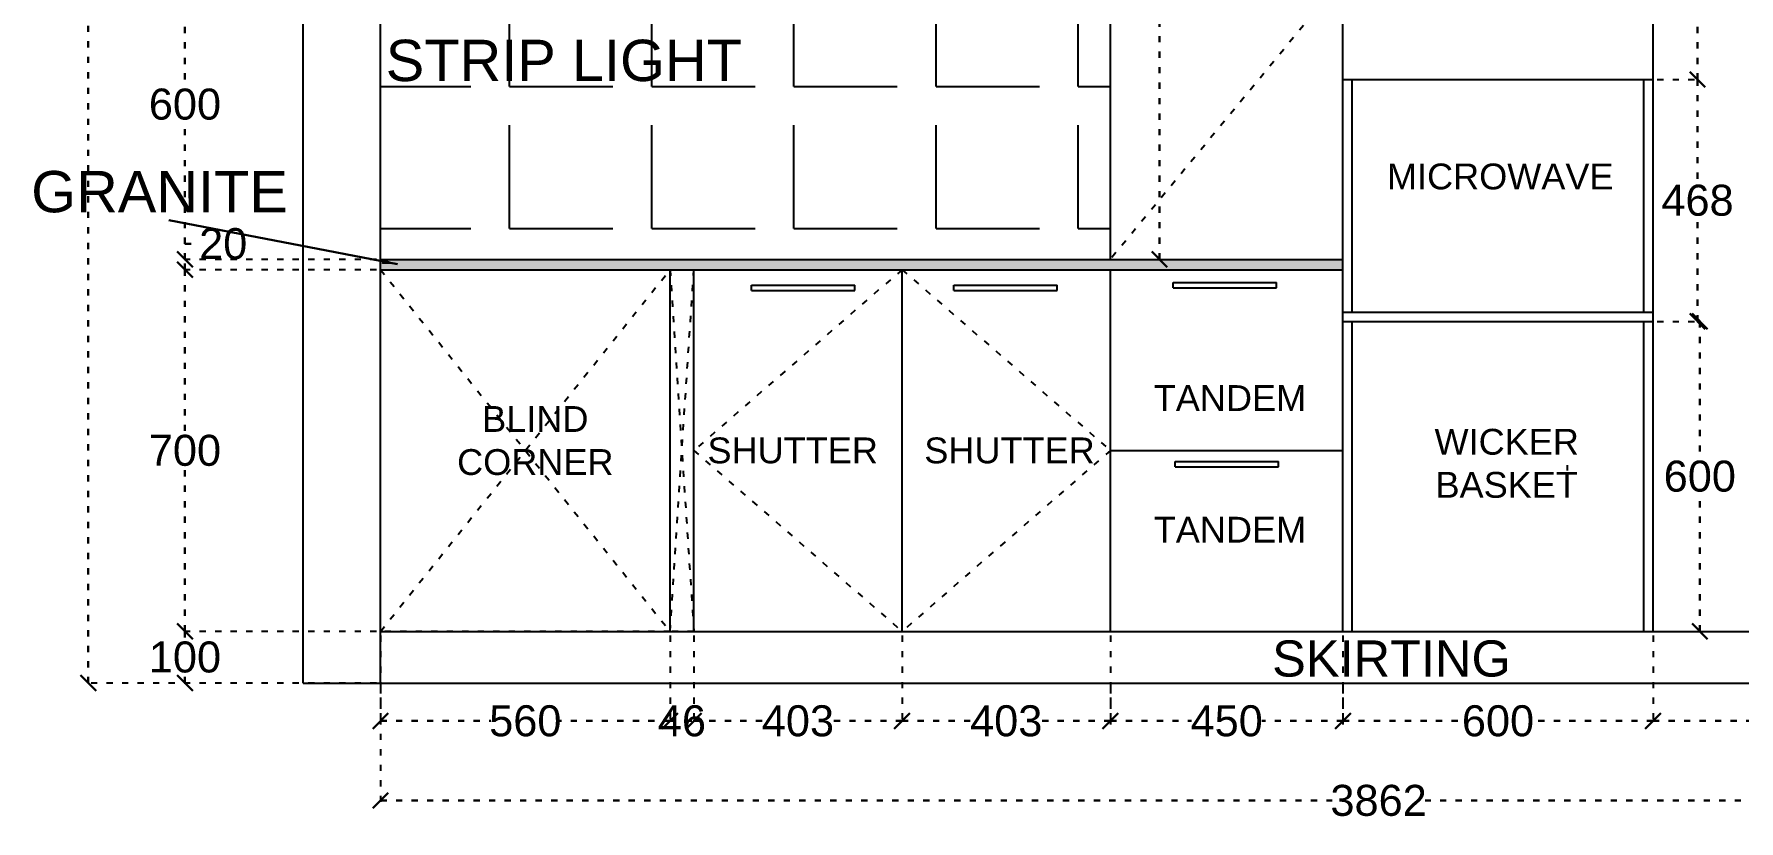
# Model space of a CAD drawing. Header units: millimetres. Extents: x 220712 to 1505573, y -354410 to 241923.
# Drawn here: x 245755 to 249054, y 94279 to 95801 of the extents above; entities that cross this region are included whole.
import ezdxf

# ---------------------------------------------------------------- set-up
doc = ezdxf.new("R2010")
doc.units = ezdxf.units.MM
doc.header["$MEASUREMENT"] = 0
doc.linetypes.add('ACAD_ISO03W100', pattern=[30, 12, -18])
doc.layers.add('Walls', color=253, linetype='Continuous')
doc.layers.add('Words', color=7, linetype='Continuous')
doc.styles.get("Standard").update_dxf_attribs({"font": 'arial.ttf'})
doc.dimstyles.get("Standard").update_dxf_attribs({"dimtxt": 60, "dimasz": 30, "dimexe": 7.75, "dimexo": 8.13, "dimgap": 0.63, "dimtad": 0, "dimtih": 1, "dimtoh": 1, "dimdec": 0, "dimzin": 0, "dimtxsty": 'Standard', "dimblk": 'OBLIQUE', "dimcen": 2.25, "dimclrd": 1, "dimclre": 1, "dimclrt": 1, "dimadec": 0, "dimazin": 0, "dimtfac": 1, "dimtdec": 0, "dimtofl": 0, "dimtmove": 0, "dimatfit": 3, "dimfxl": 1, "dimtolj": 1, "dimtzin": 0, "dimlwd": 30, "dimarcsym": 0})

# ---------------------------------------------------------------- blocks, each defined once
blk = doc.blocks.new('_Oblique')
at = {"color": 0, "linetype": 'ByBlock', "lineweight": -2}
blk.add_line((-0.5, -0.5), (0.5, 0.5), dxfattribs=at)
blk = doc.blocks.new('*D1705')
at = {"layer": 'Defpoints', "color": 0, "linetype": 'ACAD_ISO03W100', "transparency": 16777216}
for p in [(246047, 94645.5), (246425.5, 94645.5), (246425.5, 94545.5)]:
    blk.add_point(p, dxfattribs=at)
at = {"layer": 'Walls', "color": 1, "linetype": 'ACAD_ISO03W100', "lineweight": -2, "transparency": 16777216}
for p, q in [((246417.4, 94645.5), (246039.3, 94645.5)), ((246417.4, 94545.5), (246039.3, 94545.5))]:
    blk.add_line(p, q, dxfattribs=at)
at = {"layer": 'Walls', "color": 1, "linetype": 'ACAD_ISO03W100', "lineweight": 30, "transparency": 16777216}
for p, q in [((246047, 94645.5), (246047, 94626.8)), ((246047, 94545.5), (246047, 94564.2))]:
    blk.add_line(p, q, dxfattribs=at)
at = {"layer": 'Walls', "color": 1, "linetype": 'ACAD_ISO03W100', "lineweight": 30, "transparency": 16777216, "xscale": 30, "yscale": 30, "zscale": 30}
for p, rotation in [((246047, 94645.5), 90), ((246047, 94545.5), 270)]:
    blk.add_blockref('_Oblique', p, dxfattribs=dict(at, rotation=rotation))
at = {"layer": 'Walls', "color": 1, "linetype": 'ACAD_ISO03W100', "transparency": 16777216, "insert": (246047, 94595.5), "char_height": 60, "attachment_point": 5}
blk.add_mtext('\\A1;100', dxfattribs=at)
blk = doc.blocks.new('*D1706')
at = {"layer": 'Defpoints', "color": 0, "linetype": 'ACAD_ISO03W100', "transparency": 16777216}
for p in [(246047, 95345.5), (246425.5, 95345.5), (246425.5, 94645.5)]:
    blk.add_point(p, dxfattribs=at)
at = {"layer": 'Walls', "color": 1, "linetype": 'ACAD_ISO03W100', "lineweight": -2, "transparency": 16777216}
for p, q in [((246417.4, 95345.5), (246039.3, 95345.5)), ((246417.4, 94645.5), (246039.3, 94645.5))]:
    blk.add_line(p, q, dxfattribs=at)
at = {"layer": 'Walls', "color": 1, "linetype": 'ACAD_ISO03W100', "lineweight": 30, "transparency": 16777216}
for p, q in [((246047, 95345.5), (246047, 95026.8)), ((246047, 94645.5), (246047, 94964.2))]:
    blk.add_line(p, q, dxfattribs=at)
at = {"layer": 'Walls', "color": 1, "linetype": 'ACAD_ISO03W100', "lineweight": 30, "transparency": 16777216, "xscale": 30, "yscale": 30, "zscale": 30}
for p, rotation in [((246047, 95345.5), 90), ((246047, 94645.5), 270)]:
    blk.add_blockref('_Oblique', p, dxfattribs=dict(at, rotation=rotation))
at = {"layer": 'Walls', "color": 1, "linetype": 'ACAD_ISO03W100', "transparency": 16777216, "insert": (246047, 94995.5), "char_height": 60, "attachment_point": 5}
blk.add_mtext('\\A1;700', dxfattribs=at)
blk = doc.blocks.new('*D1707')
at = {"layer": 'Defpoints', "color": 0, "linetype": 'ACAD_ISO03W100', "transparency": 16777216}
for p in [(246047, 95365.5), (246425.5, 95365.5), (246425.5, 95345.5)]:
    blk.add_point(p, dxfattribs=at)
at = {"layer": 'Walls', "color": 1, "linetype": 'ACAD_ISO03W100', "lineweight": 30, "transparency": 16777216}
for p, q in [((246047, 95365.5), (246047, 95395.5)), ((246047, 95395.5), (246077, 95395.5)), ((246047, 95345.5), (246047, 95365.5))]:
    blk.add_line(p, q, dxfattribs=at)
at = {"layer": 'Walls', "color": 1, "linetype": 'ACAD_ISO03W100', "lineweight": -2, "transparency": 16777216}
for p, q in [((246417.4, 95365.5), (246039.3, 95365.5)), ((246417.4, 95345.5), (246039.3, 95345.5))]:
    blk.add_line(p, q, dxfattribs=at)
at = {"layer": 'Walls', "color": 1, "linetype": 'ACAD_ISO03W100', "lineweight": 30, "transparency": 16777216, "xscale": 30, "yscale": 30, "zscale": 30}
for p, rotation in [((246047, 95365.5), 90), ((246047, 95345.5), 270)]:
    blk.add_blockref('_Oblique', p, dxfattribs=dict(at, rotation=rotation))
at = {"layer": 'Walls', "color": 1, "linetype": 'ACAD_ISO03W100', "transparency": 16777216, "insert": (246121, 95395.5), "char_height": 60, "attachment_point": 5}
blk.add_mtext('\\A1;20', dxfattribs=at)
blk = doc.blocks.new('*D1708')
at = {"layer": 'Defpoints', "color": 0, "linetype": 'ACAD_ISO03W100', "transparency": 16777216}
for p in [(246047, 95965.5), (246425.5, 95965.5), (246425.5, 95365.5)]:
    blk.add_point(p, dxfattribs=at)
at = {"layer": 'Walls', "color": 1, "linetype": 'ACAD_ISO03W100', "lineweight": -2, "transparency": 16777216}
for p, q in [((246417.4, 95965.5), (246039.3, 95965.5)), ((246417.4, 95365.5), (246039.3, 95365.5))]:
    blk.add_line(p, q, dxfattribs=at)
at = {"layer": 'Walls', "color": 1, "linetype": 'ACAD_ISO03W100', "lineweight": 30, "transparency": 16777216}
for p, q in [((246047, 95965.5), (246047, 95696.8)), ((246047, 95365.5), (246047, 95634.2))]:
    blk.add_line(p, q, dxfattribs=at)
at = {"layer": 'Walls', "color": 1, "linetype": 'ACAD_ISO03W100', "lineweight": 30, "transparency": 16777216, "xscale": 30, "yscale": 30, "zscale": 30}
for p, rotation in [((246047, 95965.5), 90), ((246047, 95365.5), 270)]:
    blk.add_blockref('_Oblique', p, dxfattribs=dict(at, rotation=rotation))
at = {"layer": 'Walls', "color": 1, "linetype": 'ACAD_ISO03W100', "transparency": 16777216, "insert": (246047, 95665.5), "char_height": 60, "attachment_point": 5}
blk.add_mtext('\\A1;600', dxfattribs=at)
blk = doc.blocks.new('*D1711')
at = {"layer": 'Defpoints', "color": 0, "linetype": 'ACAD_ISO03W100', "transparency": 16777216}
for p in [(246425.5, 94645.5), (246985.5, 94645.5), (246985.5, 94472)]:
    blk.add_point(p, dxfattribs=at)
at = {"layer": 'Walls', "color": 1, "linetype": 'ACAD_ISO03W100', "lineweight": -2, "transparency": 16777216}
for p, q in [((246425.5, 94637.4), (246425.5, 94464.2)), ((246985.5, 94637.4), (246985.5, 94464.2))]:
    blk.add_line(p, q, dxfattribs=at)
at = {"layer": 'Walls', "color": 1, "linetype": 'ACAD_ISO03W100', "lineweight": 30, "transparency": 16777216}
for p, q in [((246425.5, 94472), (246638.7, 94472)), ((246985.5, 94472), (246772.3, 94472))]:
    blk.add_line(p, q, dxfattribs=at)
at = {"layer": 'Walls', "color": 1, "linetype": 'ACAD_ISO03W100', "lineweight": 30, "transparency": 16777216, "xscale": 30, "yscale": 30, "zscale": 30, "rotation": 180}
blk.add_blockref('_Oblique', (246425.5, 94472), dxfattribs=at)
at = {"layer": 'Walls', "color": 1, "linetype": 'ACAD_ISO03W100', "lineweight": 30, "transparency": 16777216, "xscale": 30, "yscale": 30, "zscale": 30}
blk.add_blockref('_Oblique', (246985.5, 94472), dxfattribs=at)
at = {"layer": 'Walls', "color": 1, "linetype": 'ACAD_ISO03W100', "transparency": 16777216, "insert": (246705.5, 94472), "char_height": 60, "attachment_point": 5}
blk.add_mtext('\\A1;560', dxfattribs=at)
blk = doc.blocks.new('*D1712')
at = {"layer": 'Defpoints', "color": 0, "linetype": 'ACAD_ISO03W100', "transparency": 16777216}
for p in [(246985.5, 94645.5), (247031.5, 94645.5), (247031.5, 94472)]:
    blk.add_point(p, dxfattribs=at)
at = {"layer": 'Walls', "color": 1, "linetype": 'ACAD_ISO03W100', "lineweight": -2, "transparency": 16777216}
for p, q in [((246985.5, 94637.37), (246985.5, 94464.25)), ((247031.5, 94637.37), (247031.5, 94464.25))]:
    blk.add_line(p, q, dxfattribs=at)
at = {"layer": 'Walls', "color": 1, "linetype": 'ACAD_ISO03W100', "lineweight": 30, "transparency": 16777216}
blk.add_line((246985.5, 94472), (247031.5, 94472), dxfattribs=at)
at = {"layer": 'Walls', "color": 1, "linetype": 'ACAD_ISO03W100', "lineweight": 30, "transparency": 16777216, "xscale": 30, "yscale": 30, "zscale": 30, "rotation": 180}
blk.add_blockref('_Oblique', (246985.5, 94472), dxfattribs=at)
at = {"layer": 'Walls', "color": 1, "linetype": 'ACAD_ISO03W100', "lineweight": 30, "transparency": 16777216, "xscale": 30, "yscale": 30, "zscale": 30}
blk.add_blockref('_Oblique', (247031.5, 94472), dxfattribs=at)
at = {"layer": 'Walls', "color": 1, "linetype": 'ACAD_ISO03W100', "transparency": 16777216, "insert": (247008.5, 94472), "char_height": 60, "attachment_point": 5}
blk.add_mtext('\\A1;46', dxfattribs=at)
blk = doc.blocks.new('*D1713')
at = {"layer": 'Defpoints', "color": 0, "linetype": 'ACAD_ISO03W100', "transparency": 16777216}
for p in [(247031.5, 94645.5), (247434.5, 94645.5), (247434.5, 94472)]:
    blk.add_point(p, dxfattribs=at)
at = {"layer": 'Walls', "color": 1, "linetype": 'ACAD_ISO03W100', "lineweight": -2, "transparency": 16777216}
for p, q in [((247031.5, 94637.4), (247031.5, 94464.2)), ((247434.5, 94637.4), (247434.5, 94464.2))]:
    blk.add_line(p, q, dxfattribs=at)
at = {"layer": 'Walls', "color": 1, "linetype": 'ACAD_ISO03W100', "lineweight": 30, "transparency": 16777216}
for p, q in [((247031.5, 94472), (247164.9, 94472)), ((247434.5, 94472), (247301.1, 94472))]:
    blk.add_line(p, q, dxfattribs=at)
at = {"layer": 'Walls', "color": 1, "linetype": 'ACAD_ISO03W100', "lineweight": 30, "transparency": 16777216, "xscale": 30, "yscale": 30, "zscale": 30, "rotation": 180}
blk.add_blockref('_Oblique', (247031.5, 94472), dxfattribs=at)
at = {"layer": 'Walls', "color": 1, "linetype": 'ACAD_ISO03W100', "lineweight": 30, "transparency": 16777216, "xscale": 30, "yscale": 30, "zscale": 30}
blk.add_blockref('_Oblique', (247434.5, 94472), dxfattribs=at)
at = {"layer": 'Walls', "color": 1, "linetype": 'ACAD_ISO03W100', "transparency": 16777216, "insert": (247233, 94472), "char_height": 60, "attachment_point": 5}
blk.add_mtext('\\A1;403', dxfattribs=at)
blk = doc.blocks.new('*D1714')
at = {"layer": 'Defpoints', "color": 0, "linetype": 'ACAD_ISO03W100', "transparency": 16777216}
for p in [(247434.5, 94645.5), (247837.5, 94645.5), (247434.5, 94472)]:
    blk.add_point(p, dxfattribs=at)
at = {"layer": 'Walls', "color": 1, "linetype": 'ACAD_ISO03W100', "lineweight": -2, "transparency": 16777216}
for p, q in [((247434.5, 94637.4), (247434.5, 94464.2)), ((247837.5, 94637.4), (247837.5, 94464.2))]:
    blk.add_line(p, q, dxfattribs=at)
at = {"layer": 'Walls', "color": 1, "linetype": 'ACAD_ISO03W100', "lineweight": 30, "transparency": 16777216}
for p, q in [((247434.5, 94472), (247567.9, 94472)), ((247837.5, 94472), (247704.1, 94472))]:
    blk.add_line(p, q, dxfattribs=at)
at = {"layer": 'Walls', "color": 1, "linetype": 'ACAD_ISO03W100', "lineweight": 30, "transparency": 16777216, "xscale": 30, "yscale": 30, "zscale": 30, "rotation": 180}
blk.add_blockref('_Oblique', (247434.5, 94472), dxfattribs=at)
at = {"layer": 'Walls', "color": 1, "linetype": 'ACAD_ISO03W100', "lineweight": 30, "transparency": 16777216, "xscale": 30, "yscale": 30, "zscale": 30}
blk.add_blockref('_Oblique', (247837.5, 94472), dxfattribs=at)
at = {"layer": 'Walls', "color": 1, "linetype": 'ACAD_ISO03W100', "transparency": 16777216, "insert": (247636, 94472), "char_height": 60, "attachment_point": 5}
blk.add_mtext('\\A1;403', dxfattribs=at)
blk = doc.blocks.new('*D1715')
at = {"layer": 'Defpoints', "color": 0, "linetype": 'ACAD_ISO03W100', "transparency": 16777216}
for p in [(248287.5, 94645.5), (248887.5, 94645.5), (248887.5, 94472)]:
    blk.add_point(p, dxfattribs=at)
at = {"layer": 'Walls', "color": 1, "linetype": 'ACAD_ISO03W100', "lineweight": -2, "transparency": 16777216}
for p, q in [((248287.5, 94637.4), (248287.5, 94464.2)), ((248887.5, 94637.4), (248887.5, 94464.2))]:
    blk.add_line(p, q, dxfattribs=at)
at = {"layer": 'Walls', "color": 1, "linetype": 'ACAD_ISO03W100', "lineweight": 30, "transparency": 16777216}
for p, q in [((248287.5, 94472), (248520.5, 94472)), ((248887.5, 94472), (248654.5, 94472))]:
    blk.add_line(p, q, dxfattribs=at)
at = {"layer": 'Walls', "color": 1, "linetype": 'ACAD_ISO03W100', "lineweight": 30, "transparency": 16777216, "xscale": 30, "yscale": 30, "zscale": 30, "rotation": 180}
blk.add_blockref('_Oblique', (248287.5, 94472), dxfattribs=at)
at = {"layer": 'Walls', "color": 1, "linetype": 'ACAD_ISO03W100', "lineweight": 30, "transparency": 16777216, "xscale": 30, "yscale": 30, "zscale": 30}
blk.add_blockref('_Oblique', (248887.5, 94472), dxfattribs=at)
at = {"layer": 'Walls', "color": 1, "linetype": 'ACAD_ISO03W100', "transparency": 16777216, "insert": (248587.5, 94472), "char_height": 60, "attachment_point": 5}
blk.add_mtext('\\A1;600', dxfattribs=at)
blk = doc.blocks.new('*D1716')
at = {"layer": 'Defpoints', "color": 0, "linetype": 'ACAD_ISO03W100', "transparency": 16777216}
for p in [(246425.5, 94545.5), (250287.5, 94545.5), (250287.5, 94318)]:
    blk.add_point(p, dxfattribs=at)
at = {"layer": 'Walls', "color": 1, "linetype": 'ACAD_ISO03W100', "lineweight": -2, "transparency": 16777216}
for p, q in [((246425.5, 94537.4), (246425.5, 94310.2)), ((250287.5, 94537.4), (250287.5, 94310.2))]:
    blk.add_line(p, q, dxfattribs=at)
at = {"layer": 'Walls', "color": 1, "linetype": 'ACAD_ISO03W100', "lineweight": 30, "transparency": 16777216}
for p, q in [((246425.5, 94318), (248266.6, 94318)), ((250287.5, 94318), (248446.4, 94318))]:
    blk.add_line(p, q, dxfattribs=at)
at = {"layer": 'Walls', "color": 1, "linetype": 'ACAD_ISO03W100', "lineweight": 30, "transparency": 16777216, "xscale": 30, "yscale": 30, "zscale": 30, "rotation": 180}
blk.add_blockref('_Oblique', (246425.5, 94318), dxfattribs=at)
at = {"layer": 'Walls', "color": 1, "linetype": 'ACAD_ISO03W100', "lineweight": 30, "transparency": 16777216, "xscale": 30, "yscale": 30, "zscale": 30}
blk.add_blockref('_Oblique', (250287.5, 94318), dxfattribs=at)
at = {"layer": 'Walls', "color": 1, "linetype": 'ACAD_ISO03W100', "transparency": 16777216, "insert": (248356.5, 94318), "char_height": 60, "attachment_point": 5}
blk.add_mtext('\\A1;3862', dxfattribs=at)
blk = doc.blocks.new('*D1727')
at = {"layer": 'Defpoints', "color": 0, "linetype": 'ACAD_ISO03W100', "transparency": 16777216}
for p in [(246275.5, 97411.5), (245860, 94545.5), (246275.5, 94545.5)]:
    blk.add_point(p, dxfattribs=at)
at = {"layer": 'Walls', "color": 1, "linetype": 'ACAD_ISO03W100', "lineweight": -2, "transparency": 16777216}
for p, q in [((246267.4, 97411.5), (245852.3, 97411.5)), ((246267.4, 94545.5), (245852.3, 94545.5))]:
    blk.add_line(p, q, dxfattribs=at)
at = {"layer": 'Walls', "color": 1, "linetype": 'ACAD_ISO03W100', "lineweight": 30, "transparency": 16777216}
for p, q in [((245860, 97411.5), (245860, 96009.8)), ((245860, 94545.5), (245860, 95947.2))]:
    blk.add_line(p, q, dxfattribs=at)
at = {"layer": 'Walls', "color": 1, "linetype": 'ACAD_ISO03W100', "lineweight": 30, "transparency": 16777216, "xscale": 30, "yscale": 30, "zscale": 30}
for p, rotation in [((245860, 97411.5), 90), ((245860, 94545.5), 270)]:
    blk.add_blockref('_Oblique', p, dxfattribs=dict(at, rotation=rotation))
at = {"layer": 'Walls', "color": 1, "linetype": 'ACAD_ISO03W100', "transparency": 16777216, "insert": (245860, 95978.5), "char_height": 60, "attachment_point": 5}
blk.add_mtext('\\A1;2866', dxfattribs=at)
blk = doc.blocks.new('*D1728')
at = {"layer": 'Defpoints', "color": 0, "linetype": 'ACAD_ISO03W100', "transparency": 16777216}
for p in [(248887.5, 95245.5), (248978, 95245.5), (248887.5, 94645.5)]:
    blk.add_point(p, dxfattribs=at)
at = {"layer": 'Walls', "color": 1, "linetype": 'ACAD_ISO03W100', "lineweight": -2, "transparency": 16777216}
for p, q in [((248895.6, 95245.5), (248985.8, 95245.5)), ((248895.6, 94645.5), (248985.8, 94645.5))]:
    blk.add_line(p, q, dxfattribs=at)
at = {"layer": 'Walls', "color": 1, "linetype": 'ACAD_ISO03W100', "lineweight": 30, "transparency": 16777216}
for p, q in [((248978, 95245.5), (248978, 94976.8)), ((248978, 94645.5), (248978, 94914.2))]:
    blk.add_line(p, q, dxfattribs=at)
at = {"layer": 'Walls', "color": 1, "linetype": 'ACAD_ISO03W100', "lineweight": 30, "transparency": 16777216, "xscale": 30, "yscale": 30, "zscale": 30}
for p, rotation in [((248978, 95245.5), 90), ((248978, 94645.5), 270)]:
    blk.add_blockref('_Oblique', p, dxfattribs=dict(at, rotation=rotation))
at = {"layer": 'Walls', "color": 1, "linetype": 'ACAD_ISO03W100', "transparency": 16777216, "insert": (248978, 94945.5), "char_height": 60, "attachment_point": 5}
blk.add_mtext('\\A1;600', dxfattribs=at)
blk = doc.blocks.new('*D1729')
at = {"layer": 'Defpoints', "color": 0, "linetype": 'ACAD_ISO03W100', "transparency": 16777216}
for p in [(248887.5, 95713.5), (248973.5, 95713.5), (248887.5, 95245.5)]:
    blk.add_point(p, dxfattribs=at)
at = {"layer": 'Walls', "color": 1, "linetype": 'ACAD_ISO03W100', "lineweight": -2, "transparency": 16777216}
for p, q in [((248895.6, 95713.5), (248981.3, 95713.5)), ((248895.6, 95245.5), (248981.3, 95245.5))]:
    blk.add_line(p, q, dxfattribs=at)
at = {"layer": 'Walls', "color": 1, "linetype": 'ACAD_ISO03W100', "lineweight": 30, "transparency": 16777216}
for p, q in [((248973.5, 95713.5), (248973.5, 95510.8)), ((248973.5, 95245.5), (248973.5, 95448.2))]:
    blk.add_line(p, q, dxfattribs=at)
at = {"layer": 'Walls', "color": 1, "linetype": 'ACAD_ISO03W100', "lineweight": 30, "transparency": 16777216, "xscale": 30, "yscale": 30, "zscale": 30}
for p, rotation in [((248973.5, 95713.5), 90), ((248973.5, 95245.5), 270)]:
    blk.add_blockref('_Oblique', p, dxfattribs=dict(at, rotation=rotation))
at = {"layer": 'Walls', "color": 1, "linetype": 'ACAD_ISO03W100', "transparency": 16777216, "insert": (248973.5, 95479.5), "char_height": 60, "attachment_point": 5}
blk.add_mtext('\\A1;468', dxfattribs=at)
blk = doc.blocks.new('*D1730')
at = {"layer": 'Defpoints', "color": 0, "linetype": 'ACAD_ISO03W100', "transparency": 16777216}
for p in [(248887.5, 96638.5), (248973.5, 96638.5), (248887.5, 95713.5)]:
    blk.add_point(p, dxfattribs=at)
at = {"layer": 'Walls', "color": 1, "linetype": 'ACAD_ISO03W100', "lineweight": -2, "transparency": 16777216}
for p, q in [((248895.6, 96638.5), (248981.3, 96638.5)), ((248895.6, 95713.5), (248981.3, 95713.5))]:
    blk.add_line(p, q, dxfattribs=at)
at = {"layer": 'Walls', "color": 1, "linetype": 'ACAD_ISO03W100', "lineweight": 30, "transparency": 16777216}
for p, q in [((248973.5, 96638.5), (248973.5, 96207.3)), ((248973.5, 95713.5), (248973.5, 96144.7))]:
    blk.add_line(p, q, dxfattribs=at)
at = {"layer": 'Walls', "color": 1, "linetype": 'ACAD_ISO03W100', "lineweight": 30, "transparency": 16777216, "xscale": 30, "yscale": 30, "zscale": 30}
for p, rotation in [((248973.5, 96638.5), 90), ((248973.5, 95713.5), 270)]:
    blk.add_blockref('_Oblique', p, dxfattribs=dict(at, rotation=rotation))
at = {"layer": 'Walls', "color": 1, "linetype": 'ACAD_ISO03W100', "transparency": 16777216, "insert": (248973.5, 96176), "char_height": 60, "attachment_point": 5}
blk.add_mtext('\\A1;925', dxfattribs=at)
blk = doc.blocks.new('*D1731')
at = {"layer": 'Defpoints', "color": 0, "linetype": 'ACAD_ISO03W100', "transparency": 16777216}
for p in [(247837.5, 94545.5), (248287.5, 94545.5), (248287.5, 94472)]:
    blk.add_point(p, dxfattribs=at)
at = {"layer": 'Walls', "color": 1, "linetype": 'ACAD_ISO03W100', "lineweight": -2, "transparency": 16777216}
for p, q in [((247837.5, 94537.4), (247837.5, 94464.2)), ((248287.5, 94537.4), (248287.5, 94464.2))]:
    blk.add_line(p, q, dxfattribs=at)
at = {"layer": 'Walls', "color": 1, "linetype": 'ACAD_ISO03W100', "lineweight": 30, "transparency": 16777216}
for p, q in [((247837.5, 94472), (247994.5, 94472)), ((248287.5, 94472), (248130.5, 94472))]:
    blk.add_line(p, q, dxfattribs=at)
at = {"layer": 'Walls', "color": 1, "linetype": 'ACAD_ISO03W100', "lineweight": 30, "transparency": 16777216, "xscale": 30, "yscale": 30, "zscale": 30, "rotation": 180}
blk.add_blockref('_Oblique', (247837.5, 94472), dxfattribs=at)
at = {"layer": 'Walls', "color": 1, "linetype": 'ACAD_ISO03W100', "lineweight": 30, "transparency": 16777216, "xscale": 30, "yscale": 30, "zscale": 30}
blk.add_blockref('_Oblique', (248287.5, 94472), dxfattribs=at)
at = {"layer": 'Walls', "color": 1, "linetype": 'ACAD_ISO03W100', "transparency": 16777216, "insert": (248062.5, 94472), "char_height": 60, "attachment_point": 5}
blk.add_mtext('\\A1;450', dxfattribs=at)
blk = doc.blocks.new('*D1732')
at = {"layer": 'Defpoints', "color": 0, "linetype": 'ACAD_ISO03W100', "transparency": 16777216}
for p in [(248887.5, 94645.5), (249787.5, 94645.5), (249787.5, 94472)]:
    blk.add_point(p, dxfattribs=at)
at = {"layer": 'Walls', "color": 1, "linetype": 'ACAD_ISO03W100', "lineweight": -2, "transparency": 16777216}
for p, q in [((248887.5, 94637.4), (248887.5, 94464.2)), ((249787.5, 94637.4), (249787.5, 94464.2))]:
    blk.add_line(p, q, dxfattribs=at)
at = {"layer": 'Walls', "color": 1, "linetype": 'ACAD_ISO03W100', "lineweight": 30, "transparency": 16777216}
for p, q in [((248887.5, 94472), (249270.7, 94472)), ((249787.5, 94472), (249404.3, 94472))]:
    blk.add_line(p, q, dxfattribs=at)
at = {"layer": 'Walls', "color": 1, "linetype": 'ACAD_ISO03W100', "lineweight": 30, "transparency": 16777216, "xscale": 30, "yscale": 30, "zscale": 30, "rotation": 180}
blk.add_blockref('_Oblique', (248887.5, 94472), dxfattribs=at)
at = {"layer": 'Walls', "color": 1, "linetype": 'ACAD_ISO03W100', "lineweight": 30, "transparency": 16777216, "xscale": 30, "yscale": 30, "zscale": 30}
blk.add_blockref('_Oblique', (249787.5, 94472), dxfattribs=at)
at = {"layer": 'Walls', "color": 1, "linetype": 'ACAD_ISO03W100', "transparency": 16777216, "insert": (249337.5, 94472), "char_height": 60, "attachment_point": 5}
blk.add_mtext('\\A1;900', dxfattribs=at)
blk = doc.blocks.new('*D1733')
at = {"layer": 'Defpoints', "color": 0, "linetype": 'ACAD_ISO03W100', "transparency": 16777216}
for p in [(247837.5, 96638.5), (247932.5, 96638.5), (247837.5, 95365.5)]:
    blk.add_point(p, dxfattribs=at)
at = {"layer": 'Walls', "color": 1, "linetype": 'ACAD_ISO03W100', "lineweight": -2, "transparency": 16777216}
for p, q in [((247845.6, 96638.5), (247940.3, 96638.5)), ((247845.6, 95365.5), (247940.3, 95365.5))]:
    blk.add_line(p, q, dxfattribs=at)
at = {"layer": 'Walls', "color": 1, "linetype": 'ACAD_ISO03W100', "lineweight": 30, "transparency": 16777216}
for p, q in [((247932.5, 96638.5), (247932.5, 96033.3)), ((247932.5, 95365.5), (247932.5, 95970.7))]:
    blk.add_line(p, q, dxfattribs=at)
at = {"layer": 'Walls', "color": 1, "linetype": 'ACAD_ISO03W100', "lineweight": 30, "transparency": 16777216, "xscale": 30, "yscale": 30, "zscale": 30}
for p, rotation in [((247932.5, 96638.5), 90), ((247932.5, 95365.5), 270)]:
    blk.add_blockref('_Oblique', p, dxfattribs=dict(at, rotation=rotation))
at = {"layer": 'Walls', "color": 1, "linetype": 'ACAD_ISO03W100', "transparency": 16777216, "insert": (247932.5, 96002), "char_height": 60, "attachment_point": 5}
blk.add_mtext('\\A1;1273', dxfattribs=at)

msp = doc.modelspace()

# ---------------------------------------------------------------- hatches: boundary and pattern name
at = {"layer": 'Walls', "linetype": 'ACAD_ISO03W100', "true_color": 0xc7c8ca}
h = msp.add_hatch(dxfattribs=at)
h.set_pattern_fill('ANGLE', color=9, scale=1000)
h.set_pattern_definition([(0, (0, 0), (0, 275), [200, -75]), (90, (0, 0), (-275, 2e-14), [200, -75])])
h.paths.add_polyline_path([(246425.5, 95965.5), (246425.5, 95365.5), (247837.5, 95365.5), (247837.5, 95965.5)])
at = {"layer": 'Walls', "linetype": 'ACAD_ISO03W100', "true_color": 0x636466}
h = msp.add_hatch(color=251, dxfattribs=at)
h.dxf.hatch_style = 1
h.paths.add_polyline_path([(248287.5, 95345.5), (248287.5, 95365.5), (246425.5, 95365.5), (246425.5, 95345.5)])

# ---------------------------------------------------------------- linework, layer by layer
at = {"layer": 'Walls', "color": 18, "true_color": 0x000000}
for p, q in [((246275.5, 94545.5), (246275.5, 97561.5)), ((246425.5, 94545.5), (246425.5, 97411.5)), ((246275.5, 94545.5), (250287.5, 94545.5))]:
    msp.add_line(p, q, dxfattribs=at)
at = {"layer": 'Walls', "color": 159, "true_color": 0x22346e}
for p, q in [((247837.5, 95365.5), (247837.5, 97361.5)), ((248287.5, 94645.5), (248287.5, 97361.5)), ((248887.5, 94645.5), (248887.5, 97361.5)), ((248887.5, 94645.5), (248887.5, 97361.5)), ((248287.5, 95713.5), (248887.5, 95713.5)), ((248305.5, 95263.5), (248305.5, 95713.5)), ((248869.5, 95263.5), (248869.5, 95713.5)), ((246425.5, 95365.5), (248287.5, 95365.5)), ((246425.5, 95345.5), (248287.5, 95345.5)), ((246985.5, 94645.5), (246985.5, 95345.5)), ((247031.5, 94645.5), (247031.5, 95345.5)), ((247434.5, 94645.5), (247434.5, 95345.5)), ((247837.5, 94645.5), (247837.5, 95345.5)), ((247143, 95315.5), (247343, 95315.5)), ((247143, 95305.5), (247143, 95315.5)), ((247143, 95305.5), (247343, 95305.5)), ((247343, 95305.5), (247343, 95315.5)), ((247534.5, 95315.5), (247734.5, 95315.5)), ((247534.5, 95305.5), (247534.5, 95315.5)), ((247534.5, 95305.5), (247734.5, 95305.5)), ((247734.5, 95305.5), (247734.5, 95315.5)), ((247959, 95320.5), (248159, 95320.5)), ((247959, 95310.5), (247959, 95320.5)), ((247959, 95310.5), (248159, 95310.5)), ((248159, 95310.5), (248159, 95320.5)), ((248287.5, 95263.5), (248887.5, 95263.5)), ((248287.5, 95245.5), (248887.5, 95245.5)), ((248305.5, 94645.5), (248305.5, 95245.5)), ((248869.5, 94645.5), (248869.5, 95245.5)), ((247837.5, 94995.5), (248287.5, 94995.5)), ((247963, 94974), (248163, 94974)), ((247963, 94964), (247963, 94974)), ((247963, 94964), (248163, 94964)), ((248163, 94964), (248163, 94974)), ((248722, 94957), (248722, 94967)), ((248922, 94957), (248922, 94967)), ((246425.5, 94645.5), (250287.5, 94645.5))]:
    msp.add_line(p, q, dxfattribs=at)
at = {"layer": 'Walls', "color": 9, "linetype": 'ACAD_ISO03W100', "true_color": 0xc7c8ca}
for points in [[(247837.5, 96638.5), (248287.5, 95910.5), (247837.5, 95365.5)], [(246425.5, 95345.5), (246985.5, 94645.5), (246425.5, 94645.5), (246985.5, 95345.5)], [(247434.5, 95345.5), (247031.5, 94995.5), (247434.5, 94645.5)], [(247434.5, 95345.5), (247837.5, 94995.5), (247434.5, 94645.5)]]:
    msp.add_lwpolyline(points, dxfattribs=at)
at = {"layer": 'Walls', "color": 240, "linetype": 'ACAD_ISO03W100', "true_color": 0xed1f24}
msp.add_lwpolyline([(246985.5, 95345.5), (247031.5, 94645.5), (246985.5, 94645.5), (247031.5, 95345.5)], dxfattribs=at)

# ---------------------------------------------------------------- texts
at = {"color": 7, "char_height": 50, "attachment_point": 1}
for s, insert in [('\\pxqc;MICROWAVE', (248360.5, 95550.9)), ('\\pxqc;TANDEM', (247837.5, 95122)), ('\\pxqc;BLIND \\PCORNER', (246493.5, 95081.5)), ('\\pxqc;WICKER BASKET', (248373, 95037.4)), ('\\pxqc;SHUTTER', (246991.5, 95020.7)), ('\\pxqc;SHUTTER', (247411, 95020.7)), ('\\pxqc;TANDEM', (247837.5, 94867.2))]:
    msp.add_mtext_dynamic_manual_height_columns(s, width=462.73, gutter_width=1213, heights=[0], dxfattribs=dict(at, insert=insert))
at = {"insert": (248150.5, 94628), "char_height": 70, "attachment_point": 1}
msp.add_mtext_dynamic_manual_height_columns('SKIRTING', width=1609.978, gutter_width=12.5, heights=[0], dxfattribs=at)
at = {"layer": 'Words', "color": 0, "char_height": 80, "attachment_point": 1}
for s, width, insert in [('STRIP LIGHT', 1092.484, (246435.5, 95790.5)), ('GRANITE', 662.048, (245749.5, 95536.5))]:
    msp.add_mtext_dynamic_manual_height_columns(s, width=width, gutter_width=866.4, heights=[440.1], dxfattribs=dict(at, insert=insert))

# ---------------------------------------------------------------- dimensions: what is measured, and where the dimension line sits
at = {"layer": 'Walls', "color": 9, "linetype": 'ACAD_ISO03W100', "true_color": 0xc7c8ca}
for base, p1, p2, picture, middle in [((245860, 94545.5), (246275.5, 97411.5), (246275.5, 94545.5), '*D1727', (245860, 95978.5)), ((247932.5, 96638.5), (247837.5, 95365.5), (247837.5, 96638.5), '*D1733', (247932.5, 96002)), ((248973.5, 96638.5), (248887.5, 95713.5), (248887.5, 96638.5), '*D1730', (248973.5, 96176)), ((248973.5, 95713.5), (248887.5, 95245.5), (248887.5, 95713.5), '*D1729', (248973.5, 95479.5)), ((248978, 95245.5), (248887.5, 94645.5), (248887.5, 95245.5), '*D1728', (248978, 94945.5))]:
    dim = msp.add_linear_dim(base=base, p1=p1, p2=p2, angle=90, dimstyle='Standard', dxfattribs=at)
    dim.commit()
    dim.dimension.update_dxf_attribs({"geometry": picture, "text_midpoint": middle})
at = {"layer": 'Walls', "color": 159, "linetype": 'ACAD_ISO03W100', "true_color": 0x22346e}
for base, p1, p2, picture, middle in [((246047, 95965.5), (246425.5, 95365.5), (246425.5, 95965.5), '*D1708', (246047, 95665.5)), ((246047, 95365.5), (246425.5, 95345.5), (246425.5, 95365.5), '*D1707', (246121, 95395.5)), ((246047, 95345.5), (246425.5, 94645.5), (246425.5, 95345.5), '*D1706', (246047, 94995.5)), ((246047, 94645.5), (246425.5, 94545.5), (246425.5, 94645.5), '*D1705', (246047, 94595.5))]:
    dim = msp.add_linear_dim(base=base, p1=p1, p2=p2, angle=90, dimstyle='Standard', dxfattribs=at)
    dim.commit()
    dim.dimension.update_dxf_attribs({"geometry": picture, "text_midpoint": middle})
at = {"layer": 'Walls', "color": 9, "linetype": 'ACAD_ISO03W100', "true_color": 0xc7c8ca}
for base, p1, p2, picture, middle in [((246985.5, 94472), (246425.5, 94645.5), (246985.5, 94645.5), '*D1711', (246705.5, 94472)), ((247434.5, 94472), (247031.5, 94645.5), (247434.5, 94645.5), '*D1713', (247233, 94472)), ((247434.5, 94472), (247837.5, 94645.5), (247434.5, 94645.5), '*D1714', (247636, 94472)), ((248887.5, 94472), (248287.5, 94645.5), (248887.5, 94645.5), '*D1715', (248587.5, 94472)), ((250287.5, 94318), (246425.5, 94545.5), (250287.5, 94545.5), '*D1716', (248356.5, 94318))]:
    dim = msp.add_linear_dim(base=base, p1=p1, p2=p2, dimstyle='Standard', dxfattribs=at)
    dim.commit()
    dim.dimension.update_dxf_attribs({"geometry": picture, "text_midpoint": middle})
dim = msp.add_linear_dim(base=(247031.5, 94472), p1=(246985.5, 94645.5), p2=(247031.5, 94645.5), dimstyle='Standard', dxfattribs=at)
dim.commit()
dim.dimension.update_dxf_attribs({"geometry": '*D1712', "text_midpoint": (247008.5, 94472), "dimtype": 160})
at = {"layer": 'Walls', "color": 159, "linetype": 'ACAD_ISO03W100', "true_color": 0x22346e}
for base, p1, p2, picture, middle in [((249787.5, 94472), (248887.5, 94645.5), (249787.5, 94645.5), '*D1732', (249337.5, 94472)), ((248287.5, 94472), (247837.5, 94545.5), (248287.5, 94545.5), '*D1731', (248062.5, 94472))]:
    dim = msp.add_linear_dim(base=base, p1=p1, p2=p2, dimstyle='Standard', dxfattribs=at)
    dim.commit()
    dim.dimension.update_dxf_attribs({"geometry": picture, "text_midpoint": middle})

# ---------------------------------------------------------------- leaders
at = {"layer": 'Walls', "color": 252, "linetype": 'ByBlock', "true_color": 0x939598}
msp.add_leader([(246458, 95356), (246015.9, 95441)], dimstyle='Standard', override={"dimgap": 0.63, "dimtad": 0}, dxfattribs=at)

doc.saveas('drawing.dxf')
